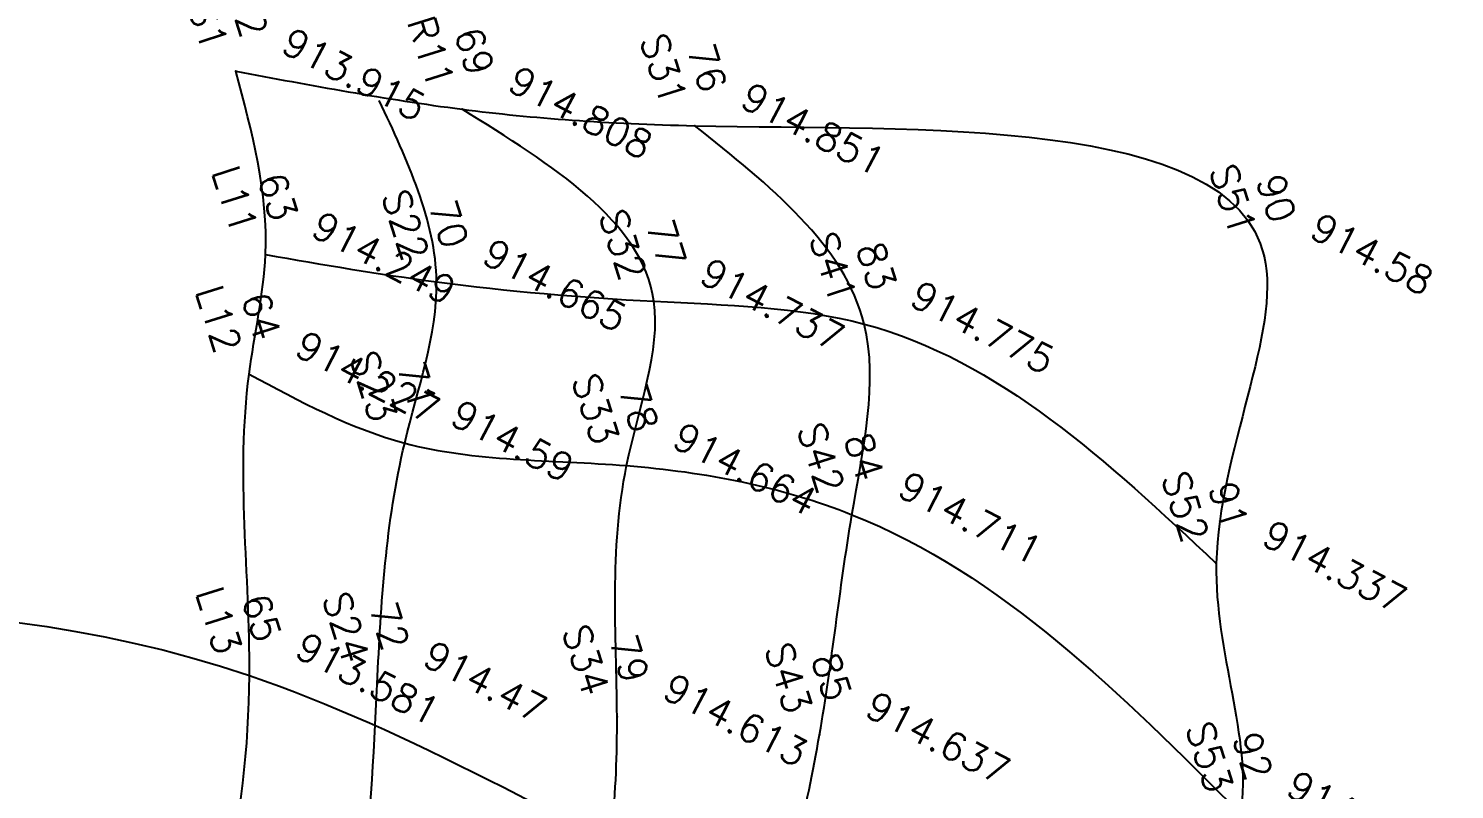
# Model space of a CAD drawing. Header units: millimetres. Extents: x 824502 to 1498685, y 1474633 to 1481826.
# Drawn here: x 1495997.9 to 1496163.9, y 1478473.2 to 1478561.7 of the extents above; entities that cross this region are included whole.
import ezdxf
from ezdxf.enums import TextEntityAlignment as Align

# ---------------------------------------------------------------- set-up
doc = ezdxf.new("R2010")
doc.units = ezdxf.units.MM
for name, color, linetype in [('Points', 7, 'Continuous'), ('Points-ELV', 6, 'Continuous'), ('Points-NUM', 4, 'Continuous'), ('Points-TXT', 3, 'Continuous')]:
    doc.layers.add(name, color=color, linetype=linetype)
doc.styles.add('ROMANS', font='romans.shx')

# ---------------------------------------------------------------- blocks, each defined once
blk = doc.blocks.new('POINTS')
at = {"layer": 'Points'}
blk.add_line((0, 0), (0, 0), dxfattribs=at)
blk.add_point((0, 0), dxfattribs=at)
at = {"layer": 'Points-ELV', "style": 'ROMANS'}
blk.add_attdef('ELEV', text='', height=1, rotation=45, dxfattribs=at).set_placement((0, 0), align=Align.BOTTOM_LEFT)
at = {"layer": 'Points-NUM', "style": 'ROMANS'}
blk.add_attdef('PTNUM', text='', height=1, dxfattribs=at).set_placement((0, 0), align=Align.BOTTOM_RIGHT)
at = {"layer": 'Points-TXT', "style": 'ROMANS'}
blk.add_attdef('DESC', text='', height=1, dxfattribs=at).set_placement((0, 0), align=Align.BOTTOM_RIGHT)

msp = doc.modelspace()

# ---------------------------------------------------------------- linework, layer by layer
for points in [[(1494894.272, 1478472.394, 12010.774), (1494972.724, 1478476.438, 11982.219), (1495072.859, 1478476.426, 11956.996), (1495368.148, 1478491.918, 11913.086), (1495507.247, 1478493.858, 11875.155), (1495683.505, 1478518.948, 11820.59), (1495806.752, 1478478.688, 11807.96), (1496023.66, 1478486.447, 11798.725), (1496129.908, 1478446.309, 11802.91), (1496228.815, 1478520.003, 11813.9), (1496425.884, 1478542.724, 11915.966), (1496587.973, 1478573.166, 11985.357)], [(1496022.068, 1478556.761, 11803.039), (1496025.532, 1478535.412, 11807.353), (1496023.628, 1478521.521, 11807.068), (1496023.66, 1478486.447, 11798.725), (1496020.767, 1478461.853, 11803.556), (1496013.893, 1478441.581, 11801.864), (1496009.538, 1478417.202, 11799.552), (1496028.931, 1478417.988, 11807.947), (1496056.058, 1478413.553, 11808.889), (1496076.165, 1478387.081, 11808.605), (1496122.652, 1478369.578, 11795.122), (1496128.625, 1478397.964, 11798.118), (1496130.029, 1478420.84, 11802.393), (1496129.908, 1478446.309, 11802.91), (1496139.025, 1478470.366, 11809.174), (1496136.203, 1478499.49, 11808.489), (1496141.774, 1478535.226, 11811.627), (1496075.498, 1478550.409, 11815.127), (1496048.423, 1478552.327, 11814.572), (1496022.068, 1478556.761, 11803.039)], [(1496028.931, 1478417.988, 11807.947), (1496032.204, 1478439.451, 11808.14), (1496036.446, 1478460.164, 11809.174), (1496038.533, 1478485.464, 11810.207), (1496041.735, 1478513.488, 11811.757), (1496045.444, 1478532.244, 11812.725), (1496038.768, 1478553.344, 11812.725)], [(1496076.165, 1478387.081, 11808.605), (1496079.651, 1478409.071, 11809.716), (1496084.749, 1478429.134, 11809.936), (1496085.705, 1478453.765, 11811.214), (1496090.017, 1478479.566, 11812.364), (1496093.799, 1478505.159, 11813.319), (1496095.221, 1478527.337, 11814.146), (1496075.498, 1478550.409, 11815.127)], [(1496023.628, 1478521.521, 11807.068), (1496041.735, 1478513.488, 11811.757), (1496067.57, 1478510.866, 11812.712), (1496093.799, 1478505.159, 11813.319), (1496139.025, 1478470.366, 11809.174)]]:
    msp.add_spline(points, degree=3)
for points, knots in [([(1496056.058, 1478413.553, 11808.889), (1496055.897, 1478420.591, 11809.496), (1496055.566, 1478435.124, 11810.749), (1496065.287, 1478456.61, 11811.087), (1496067.202, 1478482.858, 11812.276), (1496064.943, 1478507.244, 11812.363), (1496075.868, 1478535.306, 11813.999), (1496058.896, 1478545.831, 11814.379), (1496048.423, 1478552.327, 11814.572)], [0, 0, 0, 0, 1.6204793, 3.346642, 5.3691378, 7.6329235, 9.1351416, 11.5818042, 11.5818042, 11.5818042, 11.5818042]), ([(1496025.532, 1478535.412, 11807.353), (1496032.112, 1478534.275, 11809.519), (1496046.708, 1478531.753, 11814.325), (1496070.367, 1478529.721, 11813.191), (1496104.577, 1478529.053, 11815.284), (1496123.569, 1478511.3, 11811.267), (1496136.203, 1478499.49, 11808.489)], [0, 0, 0, 0, 1.6156958, 3.5839369, 5.490441, 9.3518706, 9.3518706, 9.3518706, 9.3518706])]:
    msp.add_open_spline(points, degree=3, knots=knots)
msp.add_open_spline([(1496048.444, 1478552.324, 2.983), (1496048.771, 1478552.121, 1.988), (1496049.099, 1478551.918, 0.994), (1496049.426, 1478551.715)], degree=3)

# ---------------------------------------------------------------- block references
at = {"layer": 'Points', "linetype": 'Continuous'}
ref = msp.add_blockref('POINTS', (1496022.068, 1478556.761, 11803.039), dxfattribs=dict(at, xscale=12.91481050348951, yscale=12.91481050348951, zscale=12.91481050348951, rotation=287.5583941117993))
ref.add_attrib('PTNUM', '62', dxfattribs={"layer": 'Points-NUM', "height": 3.2287, "rotation": 287.55839, "style": 'ROMANS'}).set_placement((1496021.864, 1478560.083, 11803.039), align=Align.BOTTOM_RIGHT)
ref.add_attrib('DESC', 'S1', dxfattribs={"layer": 'Points-TXT', "height": 3.2287, "rotation": 287.55839, "style": 'ROMANS'}).set_placement((1496017.246, 1478558.622, 11803.039), align=Align.BOTTOM_RIGHT)
ref.add_attrib('ELEV', '913.915', dxfattribs={"layer": 'Points-ELV', "height": 3.2287, "rotation": 332.55839, "style": 'ROMANS'}).set_placement((1496026.686, 1478558.222, 11803.039), align=Align.BOTTOM_LEFT)
ref = msp.add_blockref('POINTS', (1496022.068, 1478556.761, 11803.039), dxfattribs=dict(at, xscale=12.91481050348951, yscale=12.91481050348951, zscale=12.91481050348951, rotation=287.5583941117993))
ref.add_attrib('PTNUM', '62', dxfattribs={"layer": 'Points-NUM', "height": 3.2287, "rotation": 287.55839, "style": 'ROMANS'}).set_placement((1496021.864, 1478560.083, 11803.039), align=Align.BOTTOM_RIGHT)
ref.add_attrib('DESC', 'S1', dxfattribs={"layer": 'Points-TXT', "height": 3.2287, "rotation": 287.55839, "style": 'ROMANS'}).set_placement((1496017.246, 1478558.622, 11803.039), align=Align.BOTTOM_RIGHT)
ref.add_attrib('ELEV', '913.915', dxfattribs={"layer": 'Points-ELV', "height": 3.2287, "rotation": 332.55839, "style": 'ROMANS'}).set_placement((1496026.686, 1478558.222, 11803.039), align=Align.BOTTOM_LEFT)
ref = msp.add_blockref('POINTS', (1496048.423, 1478552.327, 11814.572), dxfattribs=dict(at, xscale=12.91481050348951, yscale=12.91481050348951, zscale=12.91481050348951, rotation=287.5583941117993))
ref.add_attrib('PTNUM', '69', dxfattribs={"layer": 'Points-NUM', "height": 3.2287, "rotation": 287.55839, "style": 'ROMANS'}).set_placement((1496048.218, 1478555.649, 11814.572), align=Align.BOTTOM_RIGHT)
ref.add_attrib('DESC', 'R11', dxfattribs={"layer": 'Points-TXT', "height": 3.2287, "rotation": 287.55839, "style": 'ROMANS'}).set_placement((1496043.601, 1478554.188, 11814.572), align=Align.BOTTOM_RIGHT)
ref.add_attrib('ELEV', '914.808', dxfattribs={"layer": 'Points-ELV', "height": 3.2287, "rotation": 332.55839, "style": 'ROMANS'}).set_placement((1496053.04, 1478553.788, 11814.572), align=Align.BOTTOM_LEFT)
ref = msp.add_blockref('POINTS', (1496048.423, 1478552.327, 11814.572), dxfattribs=dict(at, xscale=12.91481050348951, yscale=12.91481050348951, zscale=12.91481050348951, rotation=287.5583941117993))
ref.add_attrib('PTNUM', '69', dxfattribs={"layer": 'Points-NUM', "height": 3.2287, "rotation": 287.55839, "style": 'ROMANS'}).set_placement((1496048.218, 1478555.649, 11814.572), align=Align.BOTTOM_RIGHT)
ref.add_attrib('DESC', 'R11', dxfattribs={"layer": 'Points-TXT', "height": 3.2287, "rotation": 287.55839, "style": 'ROMANS'}).set_placement((1496043.601, 1478554.188, 11814.572), align=Align.BOTTOM_RIGHT)
ref.add_attrib('ELEV', '914.808', dxfattribs={"layer": 'Points-ELV', "height": 3.2287, "rotation": 332.55839, "style": 'ROMANS'}).set_placement((1496053.04, 1478553.788, 11814.572), align=Align.BOTTOM_LEFT)
ref = msp.add_blockref('POINTS', (1496075.498, 1478550.409, 11815.127), dxfattribs=dict(at, xscale=12.91481050348951, yscale=12.91481050348951, zscale=12.91481050348951, rotation=287.5583941117993))
ref.add_attrib('PTNUM', '76', dxfattribs={"layer": 'Points-NUM', "height": 3.2287, "rotation": 287.55839, "style": 'ROMANS'}).set_placement((1496075.294, 1478553.731, 11815.127), align=Align.BOTTOM_RIGHT)
ref.add_attrib('DESC', 'S31', dxfattribs={"layer": 'Points-TXT', "height": 3.2287, "rotation": 287.55839, "style": 'ROMANS'}).set_placement((1496070.676, 1478552.27, 11815.127), align=Align.BOTTOM_RIGHT)
ref.add_attrib('ELEV', '914.851', dxfattribs={"layer": 'Points-ELV', "height": 3.2287, "rotation": 332.55839, "style": 'ROMANS'}).set_placement((1496080.116, 1478551.87, 11815.127), align=Align.BOTTOM_LEFT)
ref = msp.add_blockref('POINTS', (1496075.498, 1478550.409, 11815.127), dxfattribs=dict(at, xscale=12.91481050348951, yscale=12.91481050348951, zscale=12.91481050348951, rotation=287.5583941117993))
ref.add_attrib('PTNUM', '76', dxfattribs={"layer": 'Points-NUM', "height": 3.2287, "rotation": 287.55839, "style": 'ROMANS'}).set_placement((1496075.294, 1478553.731, 11815.127), align=Align.BOTTOM_RIGHT)
ref.add_attrib('DESC', 'S31', dxfattribs={"layer": 'Points-TXT', "height": 3.2287, "rotation": 287.55839, "style": 'ROMANS'}).set_placement((1496070.676, 1478552.27, 11815.127), align=Align.BOTTOM_RIGHT)
ref.add_attrib('ELEV', '914.851', dxfattribs={"layer": 'Points-ELV', "height": 3.2287, "rotation": 332.55839, "style": 'ROMANS'}).set_placement((1496080.116, 1478551.87, 11815.127), align=Align.BOTTOM_LEFT)
ref = msp.add_blockref('POINTS', (1496025.532, 1478535.412, 11807.353), dxfattribs=dict(at, xscale=12.91481050348951, yscale=12.91481050348951, zscale=12.91481050348951, rotation=287.5583941117993))
ref.add_attrib('PTNUM', '63', dxfattribs={"layer": 'Points-NUM', "height": 3.2287, "rotation": 287.55839, "style": 'ROMANS'}).set_placement((1496025.327, 1478538.734, 11807.353), align=Align.BOTTOM_RIGHT)
ref.add_attrib('DESC', 'L11', dxfattribs={"layer": 'Points-TXT', "height": 3.2287, "rotation": 287.55839, "style": 'ROMANS'}).set_placement((1496020.71, 1478537.273, 11807.353), align=Align.BOTTOM_RIGHT)
ref.add_attrib('ELEV', '914.249', dxfattribs={"layer": 'Points-ELV', "height": 3.2287, "rotation": 332.55839, "style": 'ROMANS'}).set_placement((1496030.149, 1478536.873, 11807.353), align=Align.BOTTOM_LEFT)
ref = msp.add_blockref('POINTS', (1496025.532, 1478535.412, 11807.353), dxfattribs=dict(at, xscale=12.91481050348951, yscale=12.91481050348951, zscale=12.91481050348951, rotation=287.5583941117993))
ref.add_attrib('PTNUM', '63', dxfattribs={"layer": 'Points-NUM', "height": 3.2287, "rotation": 287.55839, "style": 'ROMANS'}).set_placement((1496025.327, 1478538.734, 11807.353), align=Align.BOTTOM_RIGHT)
ref.add_attrib('DESC', 'L11', dxfattribs={"layer": 'Points-TXT', "height": 3.2287, "rotation": 287.55839, "style": 'ROMANS'}).set_placement((1496020.71, 1478537.273, 11807.353), align=Align.BOTTOM_RIGHT)
ref.add_attrib('ELEV', '914.249', dxfattribs={"layer": 'Points-ELV', "height": 3.2287, "rotation": 332.55839, "style": 'ROMANS'}).set_placement((1496030.149, 1478536.873, 11807.353), align=Align.BOTTOM_LEFT)
ref = msp.add_blockref('POINTS', (1496141.774, 1478535.226, 11811.627), dxfattribs=dict(at, xscale=12.91481050348951, yscale=12.91481050348951, zscale=12.91481050348951, rotation=287.5583941117993))
ref.add_attrib('PTNUM', '90', dxfattribs={"layer": 'Points-NUM', "height": 3.2287, "rotation": 287.55839, "style": 'ROMANS'}).set_placement((1496141.57, 1478538.548, 11811.627), align=Align.BOTTOM_RIGHT)
ref.add_attrib('DESC', 'S51', dxfattribs={"layer": 'Points-TXT', "height": 3.2287, "rotation": 287.55839, "style": 'ROMANS'}).set_placement((1496136.952, 1478537.087, 11811.627), align=Align.BOTTOM_RIGHT)
ref.add_attrib('ELEV', '914.58', dxfattribs={"layer": 'Points-ELV', "height": 3.2287, "rotation": 332.55839, "style": 'ROMANS'}).set_placement((1496146.391, 1478536.687, 11811.627), align=Align.BOTTOM_LEFT)
ref = msp.add_blockref('POINTS', (1496141.774, 1478535.226, 11811.627), dxfattribs=dict(at, xscale=12.91481050348951, yscale=12.91481050348951, zscale=12.91481050348951, rotation=287.5583941117993))
ref.add_attrib('PTNUM', '90', dxfattribs={"layer": 'Points-NUM', "height": 3.2287, "rotation": 287.55839, "style": 'ROMANS'}).set_placement((1496141.57, 1478538.548, 11811.627), align=Align.BOTTOM_RIGHT)
ref.add_attrib('DESC', 'S51', dxfattribs={"layer": 'Points-TXT', "height": 3.2287, "rotation": 287.55839, "style": 'ROMANS'}).set_placement((1496136.952, 1478537.087, 11811.627), align=Align.BOTTOM_RIGHT)
ref.add_attrib('ELEV', '914.58', dxfattribs={"layer": 'Points-ELV', "height": 3.2287, "rotation": 332.55839, "style": 'ROMANS'}).set_placement((1496146.391, 1478536.687, 11811.627), align=Align.BOTTOM_LEFT)
ref = msp.add_blockref('POINTS', (1496045.444, 1478532.244, 11812.725), dxfattribs=dict(at, xscale=12.91481050348951, yscale=12.91481050348951, zscale=12.91481050348951, rotation=287.5583941117993))
ref.add_attrib('PTNUM', '70', dxfattribs={"layer": 'Points-NUM', "height": 3.2287, "rotation": 287.55839, "style": 'ROMANS'}).set_placement((1496045.24, 1478535.566, 11812.725), align=Align.BOTTOM_RIGHT)
ref.add_attrib('DESC', 'S22', dxfattribs={"layer": 'Points-TXT', "height": 3.2287, "rotation": 287.55839, "style": 'ROMANS'}).set_placement((1496040.623, 1478534.105, 11812.725), align=Align.BOTTOM_RIGHT)
ref.add_attrib('ELEV', '914.665', dxfattribs={"layer": 'Points-ELV', "height": 3.2287, "rotation": 332.55839, "style": 'ROMANS'}).set_placement((1496050.062, 1478533.705, 11812.725), align=Align.BOTTOM_LEFT)
ref = msp.add_blockref('POINTS', (1496045.444, 1478532.244, 11812.725), dxfattribs=dict(at, xscale=12.91481050348951, yscale=12.91481050348951, zscale=12.91481050348951, rotation=287.5583941117993))
ref.add_attrib('PTNUM', '70', dxfattribs={"layer": 'Points-NUM', "height": 3.2287, "rotation": 287.55839, "style": 'ROMANS'}).set_placement((1496045.24, 1478535.566, 11812.725), align=Align.BOTTOM_RIGHT)
ref.add_attrib('DESC', 'S22', dxfattribs={"layer": 'Points-TXT', "height": 3.2287, "rotation": 287.55839, "style": 'ROMANS'}).set_placement((1496040.623, 1478534.105, 11812.725), align=Align.BOTTOM_RIGHT)
ref.add_attrib('ELEV', '914.665', dxfattribs={"layer": 'Points-ELV', "height": 3.2287, "rotation": 332.55839, "style": 'ROMANS'}).set_placement((1496050.062, 1478533.705, 11812.725), align=Align.BOTTOM_LEFT)
ref = msp.add_blockref('POINTS', (1496070.746, 1478529.982, 11813.655), dxfattribs=dict(at, xscale=12.91481050348951, yscale=12.91481050348951, zscale=12.91481050348951, rotation=287.5583941117993))
ref.add_attrib('PTNUM', '77', dxfattribs={"layer": 'Points-NUM', "height": 3.2287, "rotation": 287.55839, "style": 'ROMANS'}).set_placement((1496070.542, 1478533.304, 11813.655), align=Align.BOTTOM_RIGHT)
ref.add_attrib('DESC', 'S32', dxfattribs={"layer": 'Points-TXT', "height": 3.2287, "rotation": 287.55839, "style": 'ROMANS'}).set_placement((1496065.924, 1478531.843, 11813.655), align=Align.BOTTOM_RIGHT)
ref.add_attrib('ELEV', '914.737', dxfattribs={"layer": 'Points-ELV', "height": 3.2287, "rotation": 332.55839, "style": 'ROMANS'}).set_placement((1496075.363, 1478531.443, 11813.655), align=Align.BOTTOM_LEFT)
ref = msp.add_blockref('POINTS', (1496070.746, 1478529.982, 11813.655), dxfattribs=dict(at, xscale=12.91481050348951, yscale=12.91481050348951, zscale=12.91481050348951, rotation=287.5583941117993))
ref.add_attrib('PTNUM', '77', dxfattribs={"layer": 'Points-NUM', "height": 3.2287, "rotation": 287.55839, "style": 'ROMANS'}).set_placement((1496070.542, 1478533.304, 11813.655), align=Align.BOTTOM_RIGHT)
ref.add_attrib('DESC', 'S32', dxfattribs={"layer": 'Points-TXT', "height": 3.2287, "rotation": 287.55839, "style": 'ROMANS'}).set_placement((1496065.924, 1478531.843, 11813.655), align=Align.BOTTOM_RIGHT)
ref.add_attrib('ELEV', '914.737', dxfattribs={"layer": 'Points-ELV', "height": 3.2287, "rotation": 332.55839, "style": 'ROMANS'}).set_placement((1496075.363, 1478531.443, 11813.655), align=Align.BOTTOM_LEFT)
ref = msp.add_blockref('POINTS', (1496095.221, 1478527.337, 11814.146), dxfattribs=dict(at, xscale=12.91481050348951, yscale=12.91481050348951, zscale=12.91481050348951, rotation=287.5583941117993))
ref.add_attrib('PTNUM', '83', dxfattribs={"layer": 'Points-NUM', "height": 3.2287, "rotation": 287.55839, "style": 'ROMANS'}).set_placement((1496095.016, 1478530.658, 11814.146), align=Align.BOTTOM_RIGHT)
ref.add_attrib('DESC', 'S41', dxfattribs={"layer": 'Points-TXT', "height": 3.2287, "rotation": 287.55839, "style": 'ROMANS'}).set_placement((1496090.399, 1478529.197, 11814.146), align=Align.BOTTOM_RIGHT)
ref.add_attrib('ELEV', '914.775', dxfattribs={"layer": 'Points-ELV', "height": 3.2287, "rotation": 332.55839, "style": 'ROMANS'}).set_placement((1496099.838, 1478528.798, 11814.146), align=Align.BOTTOM_LEFT)
ref = msp.add_blockref('POINTS', (1496095.221, 1478527.337, 11814.146), dxfattribs=dict(at, xscale=12.91481050348951, yscale=12.91481050348951, zscale=12.91481050348951, rotation=287.5583941117993))
ref.add_attrib('PTNUM', '83', dxfattribs={"layer": 'Points-NUM', "height": 3.2287, "rotation": 287.55839, "style": 'ROMANS'}).set_placement((1496095.016, 1478530.658, 11814.146), align=Align.BOTTOM_RIGHT)
ref.add_attrib('DESC', 'S41', dxfattribs={"layer": 'Points-TXT', "height": 3.2287, "rotation": 287.55839, "style": 'ROMANS'}).set_placement((1496090.399, 1478529.197, 11814.146), align=Align.BOTTOM_RIGHT)
ref.add_attrib('ELEV', '914.775', dxfattribs={"layer": 'Points-ELV', "height": 3.2287, "rotation": 332.55839, "style": 'ROMANS'}).set_placement((1496099.838, 1478528.798, 11814.146), align=Align.BOTTOM_LEFT)
ref = msp.add_blockref('POINTS', (1496023.628, 1478521.521, 11807.068), dxfattribs=dict(at, xscale=12.91481050348951, yscale=12.91481050348951, zscale=12.91481050348951, rotation=287.5583941117993))
ref.add_attrib('PTNUM', '64', dxfattribs={"layer": 'Points-NUM', "height": 3.2287, "rotation": 287.55839, "style": 'ROMANS'}).set_placement((1496023.424, 1478524.843, 11807.068), align=Align.BOTTOM_RIGHT)
ref.add_attrib('DESC', 'L12', dxfattribs={"layer": 'Points-TXT', "height": 3.2287, "rotation": 287.55839, "style": 'ROMANS'}).set_placement((1496018.807, 1478523.382, 11807.068), align=Align.BOTTOM_RIGHT)
ref.add_attrib('ELEV', '914.227', dxfattribs={"layer": 'Points-ELV', "height": 3.2287, "rotation": 332.55839, "style": 'ROMANS'}).set_placement((1496028.246, 1478522.982, 11807.068), align=Align.BOTTOM_LEFT)
ref = msp.add_blockref('POINTS', (1496023.628, 1478521.521, 11807.068), dxfattribs=dict(at, xscale=12.91481050348951, yscale=12.91481050348951, zscale=12.91481050348951, rotation=287.5583941117993))
ref.add_attrib('PTNUM', '64', dxfattribs={"layer": 'Points-NUM', "height": 3.2287, "rotation": 287.55839, "style": 'ROMANS'}).set_placement((1496023.424, 1478524.843, 11807.068), align=Align.BOTTOM_RIGHT)
ref.add_attrib('DESC', 'L12', dxfattribs={"layer": 'Points-TXT', "height": 3.2287, "rotation": 287.55839, "style": 'ROMANS'}).set_placement((1496018.807, 1478523.382, 11807.068), align=Align.BOTTOM_RIGHT)
ref.add_attrib('ELEV', '914.227', dxfattribs={"layer": 'Points-ELV', "height": 3.2287, "rotation": 332.55839, "style": 'ROMANS'}).set_placement((1496028.246, 1478522.982, 11807.068), align=Align.BOTTOM_LEFT)
ref = msp.add_blockref('POINTS', (1496041.735, 1478513.488, 11811.757), dxfattribs=dict(at, xscale=12.91481050348951, yscale=12.91481050348951, zscale=12.91481050348951, rotation=287.5583941117993))
ref.add_attrib('PTNUM', '71', dxfattribs={"layer": 'Points-NUM', "height": 3.2287, "rotation": 287.55839, "style": 'ROMANS'}).set_placement((1496041.53, 1478516.809, 11811.757), align=Align.BOTTOM_RIGHT)
ref.add_attrib('DESC', 'S23', dxfattribs={"layer": 'Points-TXT', "height": 3.2287, "rotation": 287.55839, "style": 'ROMANS'}).set_placement((1496036.913, 1478515.348, 11811.757), align=Align.BOTTOM_RIGHT)
ref.add_attrib('ELEV', '914.59', dxfattribs={"layer": 'Points-ELV', "height": 3.2287, "rotation": 332.55839, "style": 'ROMANS'}).set_placement((1496046.352, 1478514.949, 11811.757), align=Align.BOTTOM_LEFT)
ref = msp.add_blockref('POINTS', (1496041.735, 1478513.488, 11811.757), dxfattribs=dict(at, xscale=12.91481050348951, yscale=12.91481050348951, zscale=12.91481050348951, rotation=287.5583941117993))
ref.add_attrib('PTNUM', '71', dxfattribs={"layer": 'Points-NUM', "height": 3.2287, "rotation": 287.55839, "style": 'ROMANS'}).set_placement((1496041.53, 1478516.809, 11811.757), align=Align.BOTTOM_RIGHT)
ref.add_attrib('DESC', 'S23', dxfattribs={"layer": 'Points-TXT', "height": 3.2287, "rotation": 287.55839, "style": 'ROMANS'}).set_placement((1496036.913, 1478515.348, 11811.757), align=Align.BOTTOM_RIGHT)
ref.add_attrib('ELEV', '914.59', dxfattribs={"layer": 'Points-ELV', "height": 3.2287, "rotation": 332.55839, "style": 'ROMANS'}).set_placement((1496046.352, 1478514.949, 11811.757), align=Align.BOTTOM_LEFT)
ref = msp.add_blockref('POINTS', (1496067.57, 1478510.866, 11812.712), dxfattribs=dict(at, xscale=12.91481050348951, yscale=12.91481050348951, zscale=12.91481050348951, rotation=287.5583941117993))
ref.add_attrib('PTNUM', '78', dxfattribs={"layer": 'Points-NUM', "height": 3.2287, "rotation": 287.55839, "style": 'ROMANS'}).set_placement((1496067.365, 1478514.188, 11812.712), align=Align.BOTTOM_RIGHT)
ref.add_attrib('DESC', 'S33', dxfattribs={"layer": 'Points-TXT', "height": 3.2287, "rotation": 287.55839, "style": 'ROMANS'}).set_placement((1496062.748, 1478512.727, 11812.712), align=Align.BOTTOM_RIGHT)
ref.add_attrib('ELEV', '914.664', dxfattribs={"layer": 'Points-ELV', "height": 3.2287, "rotation": 332.55839, "style": 'ROMANS'}).set_placement((1496072.187, 1478512.327, 11812.712), align=Align.BOTTOM_LEFT)
ref = msp.add_blockref('POINTS', (1496067.57, 1478510.866, 11812.712), dxfattribs=dict(at, xscale=12.91481050348951, yscale=12.91481050348951, zscale=12.91481050348951, rotation=287.5583941117993))
ref.add_attrib('PTNUM', '78', dxfattribs={"layer": 'Points-NUM', "height": 3.2287, "rotation": 287.55839, "style": 'ROMANS'}).set_placement((1496067.365, 1478514.188, 11812.712), align=Align.BOTTOM_RIGHT)
ref.add_attrib('DESC', 'S33', dxfattribs={"layer": 'Points-TXT', "height": 3.2287, "rotation": 287.55839, "style": 'ROMANS'}).set_placement((1496062.748, 1478512.727, 11812.712), align=Align.BOTTOM_RIGHT)
ref.add_attrib('ELEV', '914.664', dxfattribs={"layer": 'Points-ELV', "height": 3.2287, "rotation": 332.55839, "style": 'ROMANS'}).set_placement((1496072.187, 1478512.327, 11812.712), align=Align.BOTTOM_LEFT)
ref = msp.add_blockref('POINTS', (1496093.799, 1478505.159, 11813.319), dxfattribs=dict(at, xscale=12.91481050348951, yscale=12.91481050348951, zscale=12.91481050348951, rotation=287.5583941117993))
ref.add_attrib('PTNUM', '84', dxfattribs={"layer": 'Points-NUM', "height": 3.2287, "rotation": 287.55839, "style": 'ROMANS'}).set_placement((1496093.594, 1478508.481, 11813.319), align=Align.BOTTOM_RIGHT)
ref.add_attrib('DESC', 'S42', dxfattribs={"layer": 'Points-TXT', "height": 3.2287, "rotation": 287.55839, "style": 'ROMANS'}).set_placement((1496088.977, 1478507.02, 11813.319), align=Align.BOTTOM_RIGHT)
ref.add_attrib('ELEV', '914.711', dxfattribs={"layer": 'Points-ELV', "height": 3.2287, "rotation": 332.55839, "style": 'ROMANS'}).set_placement((1496098.416, 1478506.62, 11813.319), align=Align.BOTTOM_LEFT)
ref = msp.add_blockref('POINTS', (1496093.799, 1478505.159, 11813.319), dxfattribs=dict(at, xscale=12.91481050348951, yscale=12.91481050348951, zscale=12.91481050348951, rotation=287.5583941117993))
ref.add_attrib('PTNUM', '84', dxfattribs={"layer": 'Points-NUM', "height": 3.2287, "rotation": 287.55839, "style": 'ROMANS'}).set_placement((1496093.594, 1478508.481, 11813.319), align=Align.BOTTOM_RIGHT)
ref.add_attrib('DESC', 'S42', dxfattribs={"layer": 'Points-TXT', "height": 3.2287, "rotation": 287.55839, "style": 'ROMANS'}).set_placement((1496088.977, 1478507.02, 11813.319), align=Align.BOTTOM_RIGHT)
ref.add_attrib('ELEV', '914.711', dxfattribs={"layer": 'Points-ELV', "height": 3.2287, "rotation": 332.55839, "style": 'ROMANS'}).set_placement((1496098.416, 1478506.62, 11813.319), align=Align.BOTTOM_LEFT)
ref = msp.add_blockref('POINTS', (1496136.203, 1478499.49, 11808.489), dxfattribs=dict(at, xscale=12.91481050348951, yscale=12.91481050348951, zscale=12.91481050348951, rotation=287.5583941117993))
ref.add_attrib('PTNUM', '91', dxfattribs={"layer": 'Points-NUM', "height": 3.2287, "rotation": 287.55839, "style": 'ROMANS'}).set_placement((1496135.999, 1478502.812, 11808.489), align=Align.BOTTOM_RIGHT)
ref.add_attrib('DESC', 'S52', dxfattribs={"layer": 'Points-TXT', "height": 3.2287, "rotation": 287.55839, "style": 'ROMANS'}).set_placement((1496131.381, 1478501.351, 11808.489), align=Align.BOTTOM_RIGHT)
ref.add_attrib('ELEV', '914.337', dxfattribs={"layer": 'Points-ELV', "height": 3.2287, "rotation": 332.55839, "style": 'ROMANS'}).set_placement((1496140.821, 1478500.952, 11808.489), align=Align.BOTTOM_LEFT)
ref = msp.add_blockref('POINTS', (1496136.203, 1478499.49, 11808.489), dxfattribs=dict(at, xscale=12.91481050348951, yscale=12.91481050348951, zscale=12.91481050348951, rotation=287.5583941117993))
ref.add_attrib('PTNUM', '91', dxfattribs={"layer": 'Points-NUM', "height": 3.2287, "rotation": 287.55839, "style": 'ROMANS'}).set_placement((1496135.999, 1478502.812, 11808.489), align=Align.BOTTOM_RIGHT)
ref.add_attrib('DESC', 'S52', dxfattribs={"layer": 'Points-TXT', "height": 3.2287, "rotation": 287.55839, "style": 'ROMANS'}).set_placement((1496131.381, 1478501.351, 11808.489), align=Align.BOTTOM_RIGHT)
ref.add_attrib('ELEV', '914.337', dxfattribs={"layer": 'Points-ELV', "height": 3.2287, "rotation": 332.55839, "style": 'ROMANS'}).set_placement((1496140.821, 1478500.952, 11808.489), align=Align.BOTTOM_LEFT)
ref = msp.add_blockref('POINTS', (1496023.66, 1478486.447, 11798.725), dxfattribs=dict(at, xscale=12.91481050348951, yscale=12.91481050348951, zscale=12.91481050348951, rotation=287.5583941117993))
ref.add_attrib('PTNUM', '65', dxfattribs={"layer": 'Points-NUM', "height": 3.2287, "rotation": 287.55839, "style": 'ROMANS'}).set_placement((1496023.455, 1478489.769, 11798.725), align=Align.BOTTOM_RIGHT)
ref.add_attrib('DESC', 'L13', dxfattribs={"layer": 'Points-TXT', "height": 3.2287, "rotation": 287.55839, "style": 'ROMANS'}).set_placement((1496018.838, 1478488.308, 11798.725), align=Align.BOTTOM_RIGHT)
ref.add_attrib('ELEV', '913.581', dxfattribs={"layer": 'Points-ELV', "height": 3.2287, "rotation": 332.55839, "style": 'ROMANS'}).set_placement((1496028.277, 1478487.908, 11798.725), align=Align.BOTTOM_LEFT)
ref = msp.add_blockref('POINTS', (1496023.66, 1478486.447, 11798.725), dxfattribs=dict(at, xscale=12.91481050348951, yscale=12.91481050348951, zscale=12.91481050348951, rotation=287.5583941117993))
ref.add_attrib('PTNUM', '65', dxfattribs={"layer": 'Points-NUM', "height": 3.2287, "rotation": 287.55839, "style": 'ROMANS'}).set_placement((1496023.455, 1478489.769, 11798.725), align=Align.BOTTOM_RIGHT)
ref.add_attrib('DESC', 'L13', dxfattribs={"layer": 'Points-TXT', "height": 3.2287, "rotation": 287.55839, "style": 'ROMANS'}).set_placement((1496018.838, 1478488.308, 11798.725), align=Align.BOTTOM_RIGHT)
ref.add_attrib('ELEV', '913.581', dxfattribs={"layer": 'Points-ELV', "height": 3.2287, "rotation": 332.55839, "style": 'ROMANS'}).set_placement((1496028.277, 1478487.908, 11798.725), align=Align.BOTTOM_LEFT)
ref = msp.add_blockref('POINTS', (1496038.533, 1478485.464, 11810.207), dxfattribs=dict(at, xscale=12.91481050348951, yscale=12.91481050348951, zscale=12.91481050348951, rotation=287.5583941117993))
ref.add_attrib('PTNUM', '72', dxfattribs={"layer": 'Points-NUM', "height": 3.2287, "rotation": 287.55839, "style": 'ROMANS'}).set_placement((1496038.328, 1478488.786, 11810.207), align=Align.BOTTOM_RIGHT)
ref.add_attrib('DESC', 'S24', dxfattribs={"layer": 'Points-TXT', "height": 3.2287, "rotation": 287.55839, "style": 'ROMANS'}).set_placement((1496033.711, 1478487.324, 11810.207), align=Align.BOTTOM_RIGHT)
ref.add_attrib('ELEV', '914.47', dxfattribs={"layer": 'Points-ELV', "height": 3.2287, "rotation": 332.55839, "style": 'ROMANS'}).set_placement((1496043.15, 1478486.925, 11810.207), align=Align.BOTTOM_LEFT)
ref = msp.add_blockref('POINTS', (1496038.533, 1478485.464, 11810.207), dxfattribs=dict(at, xscale=12.91481050348951, yscale=12.91481050348951, zscale=12.91481050348951, rotation=287.5583941117993))
ref.add_attrib('PTNUM', '72', dxfattribs={"layer": 'Points-NUM', "height": 3.2287, "rotation": 287.55839, "style": 'ROMANS'}).set_placement((1496038.328, 1478488.786, 11810.207), align=Align.BOTTOM_RIGHT)
ref.add_attrib('DESC', 'S24', dxfattribs={"layer": 'Points-TXT', "height": 3.2287, "rotation": 287.55839, "style": 'ROMANS'}).set_placement((1496033.711, 1478487.324, 11810.207), align=Align.BOTTOM_RIGHT)
ref.add_attrib('ELEV', '914.47', dxfattribs={"layer": 'Points-ELV', "height": 3.2287, "rotation": 332.55839, "style": 'ROMANS'}).set_placement((1496043.15, 1478486.925, 11810.207), align=Align.BOTTOM_LEFT)
ref = msp.add_blockref('POINTS', (1496066.449, 1478481.659, 11812.054), dxfattribs=dict(at, xscale=12.91481050348951, yscale=12.91481050348951, zscale=12.91481050348951, rotation=287.5583941117993))
ref.add_attrib('PTNUM', '79', dxfattribs={"layer": 'Points-NUM', "height": 3.2287, "rotation": 287.55839, "style": 'ROMANS'}).set_placement((1496066.245, 1478484.981, 11812.054), align=Align.BOTTOM_RIGHT)
ref.add_attrib('DESC', 'S34', dxfattribs={"layer": 'Points-TXT', "height": 3.2287, "rotation": 287.55839, "style": 'ROMANS'}).set_placement((1496061.627, 1478483.519, 11812.054), align=Align.BOTTOM_RIGHT)
ref.add_attrib('ELEV', '914.613', dxfattribs={"layer": 'Points-ELV', "height": 3.2287, "rotation": 332.55839, "style": 'ROMANS'}).set_placement((1496071.066, 1478483.12, 11812.054), align=Align.BOTTOM_LEFT)
ref = msp.add_blockref('POINTS', (1496066.449, 1478481.659, 11812.054), dxfattribs=dict(at, xscale=12.91481050348951, yscale=12.91481050348951, zscale=12.91481050348951, rotation=287.5583941117993))
ref.add_attrib('PTNUM', '79', dxfattribs={"layer": 'Points-NUM', "height": 3.2287, "rotation": 287.55839, "style": 'ROMANS'}).set_placement((1496066.245, 1478484.981, 11812.054), align=Align.BOTTOM_RIGHT)
ref.add_attrib('DESC', 'S34', dxfattribs={"layer": 'Points-TXT', "height": 3.2287, "rotation": 287.55839, "style": 'ROMANS'}).set_placement((1496061.627, 1478483.519, 11812.054), align=Align.BOTTOM_RIGHT)
ref.add_attrib('ELEV', '914.613', dxfattribs={"layer": 'Points-ELV', "height": 3.2287, "rotation": 332.55839, "style": 'ROMANS'}).set_placement((1496071.066, 1478483.12, 11812.054), align=Align.BOTTOM_LEFT)
ref = msp.add_blockref('POINTS', (1496090.017, 1478479.566, 11812.364), dxfattribs=dict(at, xscale=12.91481050348951, yscale=12.91481050348951, zscale=12.91481050348951, rotation=287.5583941117993))
ref.add_attrib('PTNUM', '85', dxfattribs={"layer": 'Points-NUM', "height": 3.2287, "rotation": 287.55839, "style": 'ROMANS'}).set_placement((1496089.813, 1478482.888, 11812.364), align=Align.BOTTOM_RIGHT)
ref.add_attrib('DESC', 'S43', dxfattribs={"layer": 'Points-TXT', "height": 3.2287, "rotation": 287.55839, "style": 'ROMANS'}).set_placement((1496085.195, 1478481.427, 11812.364), align=Align.BOTTOM_RIGHT)
ref.add_attrib('ELEV', '914.637', dxfattribs={"layer": 'Points-ELV', "height": 3.2287, "rotation": 332.55839, "style": 'ROMANS'}).set_placement((1496094.635, 1478481.027, 11812.364), align=Align.BOTTOM_LEFT)
ref = msp.add_blockref('POINTS', (1496090.017, 1478479.566, 11812.364), dxfattribs=dict(at, xscale=12.91481050348951, yscale=12.91481050348951, zscale=12.91481050348951, rotation=287.5583941117993))
ref.add_attrib('PTNUM', '85', dxfattribs={"layer": 'Points-NUM', "height": 3.2287, "rotation": 287.55839, "style": 'ROMANS'}).set_placement((1496089.813, 1478482.888, 11812.364), align=Align.BOTTOM_RIGHT)
ref.add_attrib('DESC', 'S43', dxfattribs={"layer": 'Points-TXT', "height": 3.2287, "rotation": 287.55839, "style": 'ROMANS'}).set_placement((1496085.195, 1478481.427, 11812.364), align=Align.BOTTOM_RIGHT)
ref.add_attrib('ELEV', '914.637', dxfattribs={"layer": 'Points-ELV', "height": 3.2287, "rotation": 332.55839, "style": 'ROMANS'}).set_placement((1496094.635, 1478481.027, 11812.364), align=Align.BOTTOM_LEFT)
ref = msp.add_blockref('POINTS', (1496139.025, 1478470.366, 11809.174), dxfattribs=dict(at, xscale=12.91481050348951, yscale=12.91481050348951, zscale=12.91481050348951, rotation=287.5583941117993))
ref.add_attrib('PTNUM', '92', dxfattribs={"layer": 'Points-NUM', "height": 3.2287, "rotation": 287.55839, "style": 'ROMANS'}).set_placement((1496138.821, 1478473.687, 11809.174), align=Align.BOTTOM_RIGHT)
ref.add_attrib('DESC', 'S53', dxfattribs={"layer": 'Points-TXT', "height": 3.2287, "rotation": 287.55839, "style": 'ROMANS'}).set_placement((1496134.203, 1478472.226, 11809.174), align=Align.BOTTOM_RIGHT)
ref.add_attrib('ELEV', '914.39', dxfattribs={"layer": 'Points-ELV', "height": 3.2287, "rotation": 332.55839, "style": 'ROMANS'}).set_placement((1496143.643, 1478471.827, 11809.174), align=Align.BOTTOM_LEFT)
ref = msp.add_blockref('POINTS', (1496139.025, 1478470.366, 11809.174), dxfattribs=dict(at, xscale=12.91481050348951, yscale=12.91481050348951, zscale=12.91481050348951, rotation=287.5583941117993))
ref.add_attrib('PTNUM', '92', dxfattribs={"layer": 'Points-NUM', "height": 3.2287, "rotation": 287.55839, "style": 'ROMANS'}).set_placement((1496138.821, 1478473.687, 11809.174), align=Align.BOTTOM_RIGHT)
ref.add_attrib('DESC', 'S53', dxfattribs={"layer": 'Points-TXT', "height": 3.2287, "rotation": 287.55839, "style": 'ROMANS'}).set_placement((1496134.203, 1478472.226, 11809.174), align=Align.BOTTOM_RIGHT)
ref.add_attrib('ELEV', '914.39', dxfattribs={"layer": 'Points-ELV', "height": 3.2287, "rotation": 332.55839, "style": 'ROMANS'}).set_placement((1496143.643, 1478471.827, 11809.174), align=Align.BOTTOM_LEFT)

doc.saveas('drawing.dxf')
